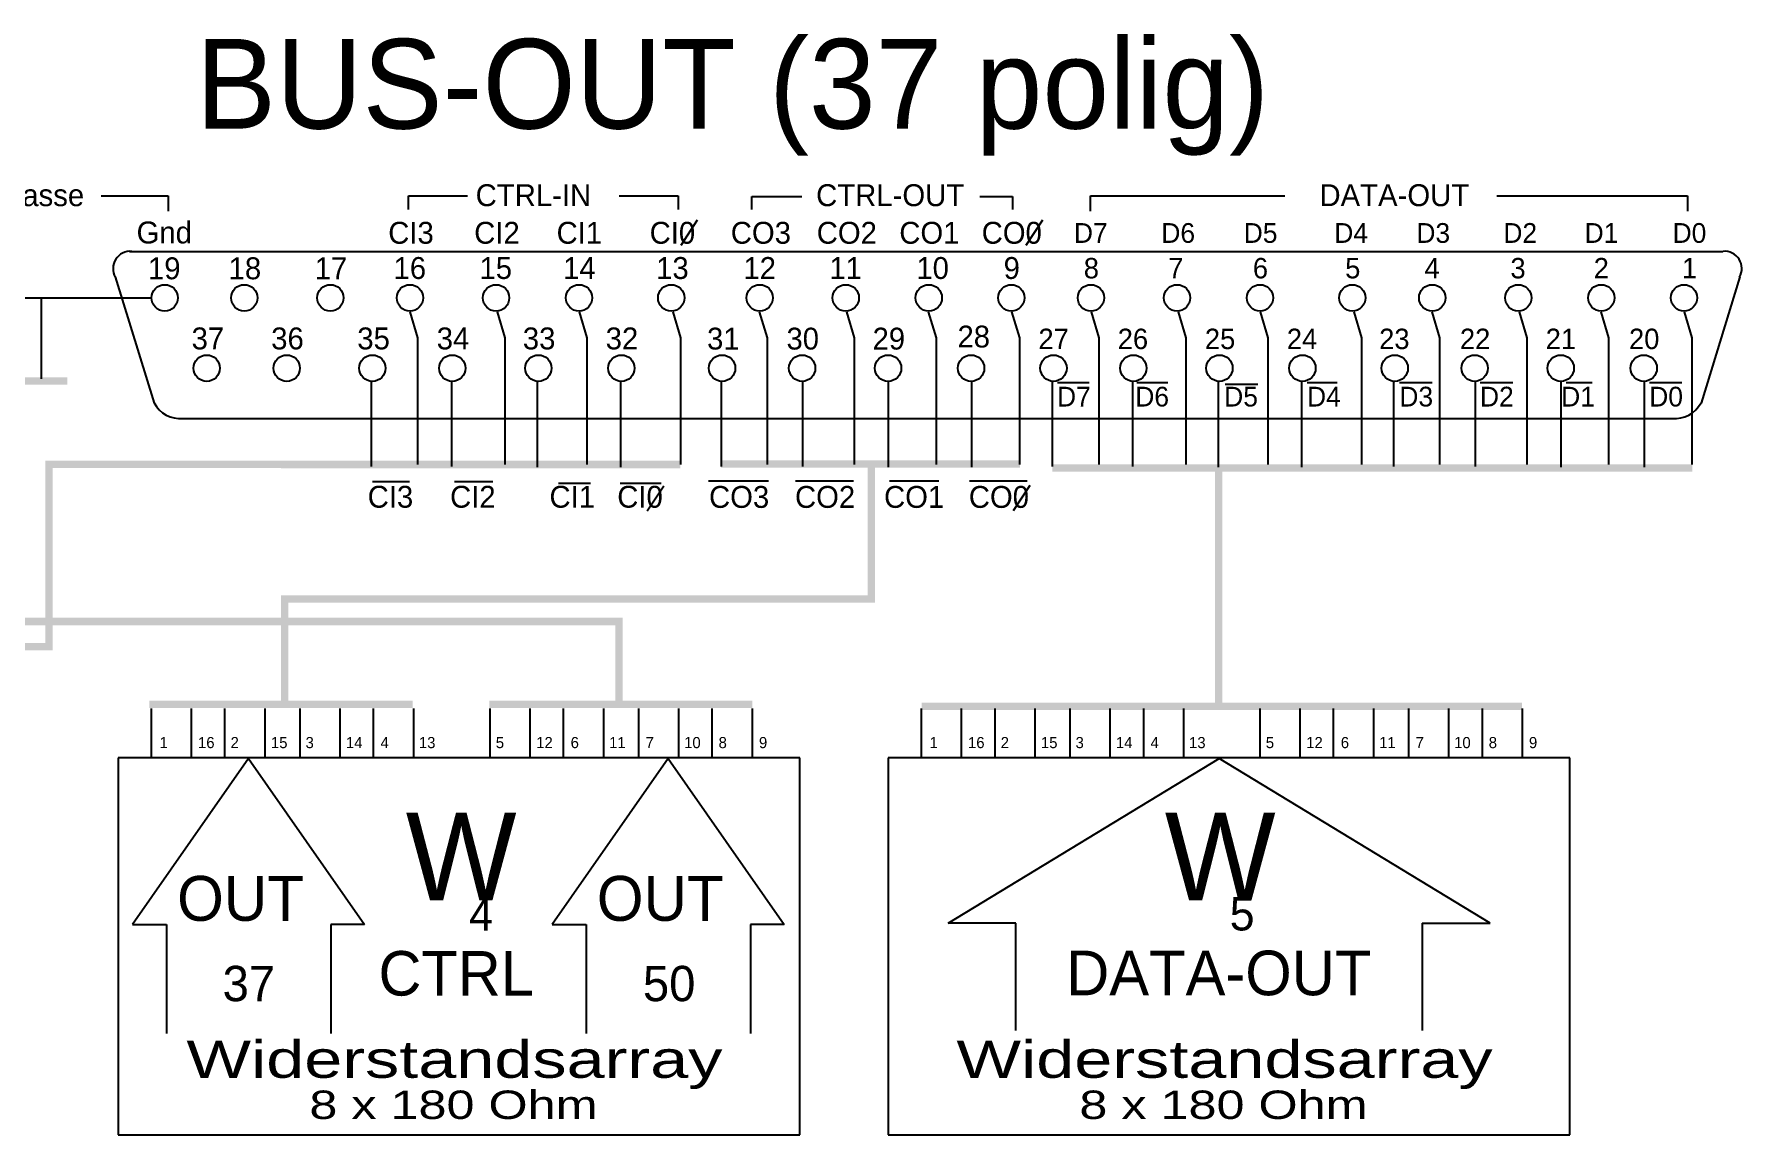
# Model space of a CAD drawing. Extents: x -23.8 to 33.3, y -2 to 29.9.
# Drawn here: x 10.31 to 21.86, y 11.38 to 18.81 of the extents above; entities that cross this region are included whole.
import ezdxf
from ezdxf.enums import TextEntityAlignment as Align

# ---------------------------------------------------------------- set-up
doc = ezdxf.new("R2010")
doc.units = 0
doc.layers.get('0').update_dxf_attribs({"linetype": 'CONTINUOUS'})

# ---------------------------------------------------------------- blocks, each defined once
blk = doc.blocks.new('RECTANG')
at = {"color": 0}
for p, q in [((1, 1), (0, 1)), ((0, 1), (0, 0)), ((1, 0), (1, 1)), ((0, 0), (1, 0))]:
    blk.add_line(p, q, dxfattribs=at)

msp = doc.modelspace()

# ---------------------------------------------------------------- linework, layer by layer
at = {"color": 0}
for p, q in [((10.767, 17.721), (11.221, 17.721)), ((11.221, 17.721), (11.221, 17.618)), ((12.845, 17.63), (12.845, 17.721)), ((12.845, 17.721), (13.243, 17.721)), ((14.27, 17.721), (14.668, 17.721)), ((14.668, 17.721), (14.668, 17.63)), ((15.165, 17.718), (15.504, 17.718)), ((15.165, 17.63), (15.165, 17.718)), ((16.706, 17.718), (16.927, 17.718)), ((16.927, 17.718), (16.927, 17.63)), ((17.455, 17.618), (17.455, 17.721)), ((17.455, 17.721), (18.768, 17.721)), ((20.201, 17.721), (21.491, 17.721)), ((21.491, 17.721), (21.491, 17.618)), ((14.796, 17.558), (14.685, 17.387)), ((17.13, 17.558), (17.018, 17.387)), ((10.958, 17.346), (21.73, 17.346)), ((10.862, 17.175), (11.125, 16.321)), ((21.844, 17.175), (21.582, 16.321)), ((11.101, 17.031), (9.764, 17.031)), ((10.361, 17.031), (10.361, 16.485)), ((12.909, 16.762), (12.857, 16.938)), ((13.499, 16.762), (13.446, 16.938)), ((14.053, 16.762), (14, 16.938)), ((14.686, 16.762), (14.633, 16.938)), ((15.271, 16.762), (15.218, 16.938)), ((15.86, 16.762), (15.807, 16.938)), ((16.414, 16.762), (16.361, 16.938)), ((16.977, 16.762), (16.924, 16.938)), ((17.513, 16.762), (17.461, 16.938)), ((18.102, 16.762), (18.05, 16.938)), ((18.656, 16.762), (18.604, 16.938)), ((19.29, 16.762), (19.237, 16.938)), ((19.817, 16.762), (19.764, 16.938)), ((20.406, 16.762), (20.354, 16.938)), ((20.96, 16.762), (20.908, 16.938)), ((21.523, 16.762), (21.47, 16.938)), ((12.909, 15.907), (12.909, 16.762)), ((13.499, 15.907), (13.499, 16.762)), ((14.053, 15.907), (14.053, 16.762)), ((14.686, 15.907), (14.686, 16.762)), ((15.271, 15.907), (15.271, 16.762)), ((15.86, 15.907), (15.86, 16.762)), ((16.414, 15.907), (16.414, 16.762)), ((16.977, 15.907), (16.977, 16.762)), ((17.513, 15.907), (17.513, 16.762)), ((18.102, 15.907), (18.102, 16.762)), ((18.656, 15.907), (18.656, 16.762)), ((19.29, 15.907), (19.29, 16.762)), ((19.817, 15.907), (19.817, 16.762)), ((20.406, 15.907), (20.406, 16.762)), ((20.96, 15.907), (20.96, 16.762)), ((21.523, 15.907), (21.523, 16.762)), ((12.595, 15.892), (12.595, 16.472)), ((13.137, 15.892), (13.137, 16.472)), ((13.717, 15.887), (13.717, 16.467)), ((14.281, 15.887), (14.281, 16.467)), ((14.96, 15.892), (14.96, 16.472)), ((15.511, 15.892), (15.511, 16.472)), ((16.09, 15.887), (16.09, 16.467)), ((16.654, 15.887), (16.654, 16.467)), ((17.199, 15.892), (17.199, 16.472)), ((17.231, 16.46), (17.446, 16.46)), ((17.741, 15.892), (17.741, 16.472)), ((17.768, 16.46), (17.979, 16.46)), ((18.32, 15.887), (18.32, 16.467)), ((18.366, 16.448), (18.586, 16.448)), ((18.884, 15.887), (18.884, 16.467)), ((18.92, 16.46), (19.122, 16.46)), ((19.506, 15.892), (19.506, 16.472)), ((19.545, 16.46), (19.764, 16.46)), ((20.057, 15.892), (20.057, 16.472)), ((20.09, 16.46), (20.31, 16.46)), ((20.636, 15.887), (20.636, 16.467)), ((20.67, 16.46), (20.846, 16.46)), ((21.2, 15.887), (21.2, 16.467)), ((21.233, 16.46), (21.453, 16.46)), ((11.293, 16.216), (21.405, 16.216)), ((12.601, 15.792), (12.852, 15.792)), ((13.156, 15.792), (13.416, 15.792)), ((13.859, 15.78), (14.075, 15.78)), ((14.275, 15.78), (14.552, 15.78)), ((14.57, 15.76), (14.459, 15.59)), ((14.873, 15.795), (15.279, 15.795)), ((15.462, 15.795), (15.852, 15.795)), ((16.096, 15.795), (16.43, 15.795)), ((16.637, 15.795), (17.027, 15.795)), ((17.044, 15.764), (16.933, 15.593)), ((11.107, 13.922), (11.107, 14.256)), ((11.378, 13.922), (11.378, 14.256)), ((11.604, 13.922), (11.604, 14.256)), ((11.876, 13.922), (11.876, 14.256)), ((12.112, 13.922), (12.112, 14.256)), ((12.383, 13.922), (12.383, 14.256)), ((12.609, 13.922), (12.609, 14.256)), ((12.881, 13.922), (12.881, 14.256)), ((13.396, 13.922), (13.396, 14.256)), ((13.667, 13.922), (13.667, 14.256)), ((13.893, 13.922), (13.893, 14.256)), ((14.165, 13.922), (14.165, 14.256)), ((14.401, 13.922), (14.401, 14.256)), ((14.672, 13.922), (14.672, 14.256)), ((14.898, 13.922), (14.898, 14.256)), ((15.17, 13.922), (15.17, 14.256)), ((16.312, 13.922), (16.312, 14.256)), ((16.584, 13.922), (16.584, 14.256)), ((16.81, 13.922), (16.81, 14.256)), ((17.081, 13.922), (17.081, 14.256)), ((17.317, 13.922), (17.317, 14.256)), ((17.589, 13.922), (17.589, 14.256)), ((17.815, 13.922), (17.815, 14.256)), ((18.086, 13.922), (18.086, 14.256)), ((18.601, 13.922), (18.601, 14.256)), ((18.872, 13.922), (18.872, 14.256)), ((19.098, 13.922), (19.098, 14.256)), ((19.37, 13.922), (19.37, 14.256)), ((19.606, 13.922), (19.606, 14.256)), ((19.877, 13.922), (19.877, 14.256)), ((20.104, 13.922), (20.104, 14.256)), ((20.375, 13.922), (20.375, 14.256)), ((11.764, 13.92), (10.979, 12.798)), ((11.764, 13.92), (12.548, 12.798)), ((14.601, 13.92), (13.816, 12.798)), ((14.601, 13.92), (15.385, 12.798)), ((16.494, 12.806), (18.325, 13.919)), ((20.156, 12.806), (18.325, 13.919)), ((10.979, 12.798), (11.209, 12.798)), ((11.209, 12.798), (11.209, 12.06)), ((12.319, 12.798), (12.319, 12.06)), ((12.548, 12.798), (12.319, 12.798)), ((13.816, 12.798), (14.046, 12.798)), ((14.046, 12.798), (14.046, 12.06)), ((15.156, 12.798), (15.156, 12.06)), ((15.385, 12.798), (15.156, 12.798)), ((16.951, 12.806), (16.493, 12.806)), ((16.95, 12.082), (16.95, 12.806)), ((19.698, 12.806), (20.156, 12.806)), ((19.699, 12.082), (19.699, 12.806))]:
    msp.add_line(p, q, dxfattribs=at)
for centre in [(11.197, 17.032), (11.735, 17.032), (12.317, 17.032), (12.855, 17.032), (13.437, 17.032), (13.998, 17.032), (14.621, 17.032), (15.219, 17.032), (15.801, 17.032), (16.362, 17.032), (16.92, 17.032), (17.458, 17.032), (18.04, 17.032), (18.601, 17.032), (19.225, 17.032), (19.765, 17.032), (20.347, 17.032), (20.908, 17.032), (21.467, 17.032), (11.481, 16.557), (12.022, 16.557), (12.601, 16.557), (13.141, 16.557), (13.723, 16.557), (14.284, 16.557), (14.965, 16.557), (15.506, 16.557), (16.087, 16.557), (16.648, 16.557), (17.205, 16.557), (17.745, 16.557), (18.327, 16.557), (18.888, 16.557), (19.512, 16.557), (20.052, 16.557), (20.634, 16.557), (21.195, 16.557)]:
    msp.add_circle(centre, 0.0891, dxfattribs=at)
for centre, radius, start, end in [((10.965, 17.23), 0.117, 85.4666, 209.6065), ((21.741, 17.23), 0.117, 330.3935, 94.5334), ((11.304, 16.42), 0.204, 208.659, 274.67), ((21.403, 16.42), 0.204, 265.33, 331.341)]:
    msp.add_arc(centre, radius, start, end, dxfattribs=at)
for points in [[(10.205, 16.495), (10.205, 16.445), (10.538, 16.495), (10.538, 16.445)], [(11.983, 15.882), (11.983, 15.932), (10.44, 15.882), (10.39, 15.932)], [(10.44, 15.882), (10.39, 15.932), (10.44, 14.651), (10.39, 14.651)], [(14.683, 15.881), (14.683, 15.931), (11.983, 15.881), (11.983, 15.931)], [(14.957, 15.934), (14.957, 15.884), (16.978, 15.934), (16.978, 15.884)], [(15.999, 15.915), (15.949, 15.915), (15.999, 14.973), (15.949, 15.023)], [(17.197, 15.907), (17.197, 15.857), (21.523, 15.907), (21.523, 15.857)], [(18.297, 14.255), (18.347, 14.255), (18.297, 15.889), (18.347, 15.889)], [(11.983, 14.284), (12.033, 14.284), (11.983, 15.023), (12.033, 14.973)], [(15.999, 14.973), (15.949, 15.023), (11.985, 14.973), (11.985, 15.023)], [(14.243, 14.82), (14.293, 14.87), (8.867, 14.82), (8.917, 14.87)], [(14.243, 14.284), (14.293, 14.284), (14.243, 14.82), (14.293, 14.87)], [(8.867, 14.7), (8.917, 14.65), (10.39, 14.7), (10.44, 14.65)], [(11.094, 14.311), (11.094, 14.261), (12.874, 14.311), (12.874, 14.261)], [(13.391, 14.311), (13.391, 14.261), (15.17, 14.311), (15.17, 14.261)], [(16.313, 14.296), (16.313, 14.246), (20.373, 14.296), (20.373, 14.246)]]:
    msp.add_trace(points, dxfattribs=at)

# ---------------------------------------------------------------- block references
at = {"color": 0, "xscale": 4.60920747678198, "yscale": 2.547625941625421, "zscale": 4.60920747678198}
for p in [(10.882, 11.376), (16.087, 11.376)]:
    msp.add_blockref('RECTANG', p, dxfattribs=at)

# ---------------------------------------------------------------- texts
at = {"color": 0}
for s, height, p in [('BUS-OUT (37 polig)', 0.60635, (11.408, 18.176)), ('CTRL-IN', 0.1481, (13.299, 17.652)), ('10', 0.1479, (16.278, 17.16)), ('1', 0.138, (21.453, 17.164)), ('1', 0.0754, (11.162, 13.989)), ('16', 0.0754, (11.422, 13.989)), ('2', 0.0754, (11.642, 13.989)), ('15', 0.0754, (11.915, 13.989)), ('3', 0.0754, (12.149, 13.989)), ('14', 0.0754, (12.422, 13.989)), ('4', 0.0754, (12.656, 13.989)), ('13', 0.0754, (12.915, 13.989)), ('5', 0.0754, (13.435, 13.989)), ('12', 0.0754, (13.708, 13.989)), ('6', 0.0754, (13.941, 13.989)), ('11', 0.0754, (14.201, 13.989)), ('7', 0.0754, (14.448, 13.989)), ('10', 0.0754, (14.708, 13.989)), ('8', 0.0754, (14.941, 13.989)), ('9', 0.0754, (15.214, 13.989)), ('1', 0.0754, (16.367, 13.989)), ('16', 0.0754, (16.627, 13.989)), ('2', 0.0754, (16.848, 13.989)), ('15', 0.0754, (17.12, 13.989)), ('3', 0.0754, (17.354, 13.989)), ('14', 0.0754, (17.627, 13.989)), ('4', 0.0754, (17.861, 13.989)), ('13', 0.0754, (18.121, 13.989)), ('5', 0.0754, (18.64, 13.989)), ('12', 0.0754, (18.913, 13.989)), ('6', 0.0754, (19.147, 13.989)), ('11', 0.0754, (19.406, 13.989)), ('7', 0.0754, (19.653, 13.989)), ('10', 0.0754, (19.913, 13.989)), ('8', 0.0754, (20.147, 13.989)), ('9', 0.0754, (20.419, 13.989)), ('OUT', 0.3036, (11.281, 12.822)), ('OUT', 0.3036, (14.118, 12.822)), ('4', 0.219, (13.254, 12.755)), ('5', 0.226, (18.396, 12.757)), ('CTRL', 0.3008, (12.642, 12.317))]:
    msp.add_text(s, height=height, dxfattribs=at).set_placement(p)
for s, height, p in [('Masse', 0.1481, (10.361, 17.652)), ('CTRL-OUT', 0.1481, (16.101, 17.652)), ('DATA-OUT', 0.1481, (19.509, 17.652)), ('Gnd', 0.1481, (11.194, 17.4)), ('CI3', 0.1479, (12.862, 17.398)), ('CI2', 0.1479, (13.443, 17.398)), ('CI1', 0.1479, (14, 17.398)), ('CI0', 0.1479, (14.629, 17.398)), ('CO3', 0.1479, (15.227, 17.398)), ('CO2', 0.1479, (15.808, 17.398)), ('CO1', 0.1479, (16.366, 17.398)), ('CO0', 0.1479, (16.923, 17.398)), ('D7', 0.1335, (17.457, 17.404)), ('D6', 0.1335, (18.048, 17.404)), ('D5', 0.1335, (18.605, 17.404)), ('D4', 0.1335, (19.217, 17.404)), ('D3', 0.1335, (19.772, 17.404)), ('D2', 0.1335, (20.36, 17.404)), ('D1', 0.1335, (20.909, 17.404)), ('D0', 0.1335, (21.504, 17.404)), ('19', 0.1481, (11.194, 17.158)), ('18', 0.1481, (11.739, 17.158)), ('17', 0.1481, (12.321, 17.158)), ('16', 0.1479, (12.854, 17.16)), ('15', 0.1479, (13.435, 17.16)), ('14', 0.1479, (14, 17.16)), ('13', 0.1479, (14.629, 17.16)), ('12', 0.1479, (15.219, 17.16)), ('11', 0.1479, (15.8, 17.16)), ('9', 0.148, (16.923, 17.16)), ('8', 0.138, (17.461, 17.164)), ('7', 0.138, (18.032, 17.164)), ('6', 0.138, (18.604, 17.164)), ('5', 0.138, (19.228, 17.164)), ('4', 0.138, (19.764, 17.164)), ('3', 0.138, (20.345, 17.164)), ('2', 0.138, (20.908, 17.164)), ('37', 0.1481, (11.489, 16.684)), ('36', 0.1481, (12.027, 16.684)), ('35', 0.1481, (12.609, 16.684)), ('34', 0.1481, (13.146, 16.684)), ('33', 0.1481, (13.728, 16.684)), ('32', 0.1481, (14.288, 16.684)), ('31', 0.1476, (14.973, 16.683)), ('30', 0.1476, (15.51, 16.683)), ('29', 0.1476, (16.092, 16.683)), ('28', 0.1476, (16.666, 16.697)), ('27', 0.1382, (17.206, 16.686)), ('26', 0.1382, (17.742, 16.686)), ('25', 0.1382, (18.331, 16.686)), ('24', 0.1382, (18.885, 16.686)), ('23', 0.1382, (19.509, 16.686)), ('22', 0.1382, (20.055, 16.686)), ('21', 0.1382, (20.635, 16.686)), ('20', 0.1382, (21.198, 16.686)), ('D7', 0.1335, (17.343, 16.298)), ('D6', 0.1335, (17.872, 16.298)), ('D5', 0.1335, (18.473, 16.298)), ('D4', 0.1335, (19.033, 16.298)), ('D3', 0.1335, (19.657, 16.298)), ('D2', 0.1335, (20.202, 16.298)), ('D1', 0.1335, (20.751, 16.298)), ('D0', 0.1335, (21.346, 16.298)), ('CI3', 0.1479, (12.723, 15.614)), ('CI2', 0.1479, (13.28, 15.614)), ('CI1', 0.1479, (13.952, 15.614)), ('CI0', 0.1479, (14.41, 15.614)), ('CO3', 0.1479, (15.08, 15.613)), ('CO2', 0.1479, (15.661, 15.613)), ('CO1', 0.1479, (16.263, 15.613)), ('CO0', 0.1479, (16.836, 15.613)), ('W', 0.594, (13.201, 12.96)), ('W', 0.594, (18.332, 12.96)), ('DATA-OUT', 0.3018, (18.322, 12.319)), ('37', 0.2388, (11.766, 12.279)), ('50', 0.2388, (14.607, 12.279))]:
    msp.add_text(s, height=height, dxfattribs=at).set_placement(p, align=Align.CENTER)
for s, height, p, p2 in [('Widerstandsarray', 0.25115, (11.344, 11.761), (14.967, 11.761)), ('Widerstandsarray', 0.25115, (16.549, 11.761), (20.173, 11.761)), ('8 x 180 Ohm', 0.19208, (12.175, 11.483), (14.123, 11.483)), ('8 x 180 Ohm', 0.19208, (17.38, 11.483), (19.328, 11.483))]:
    msp.add_text(s, height=height, dxfattribs=at).set_placement(p, p2, align=Align.ALIGNED)

doc.saveas('drawing.dxf')
